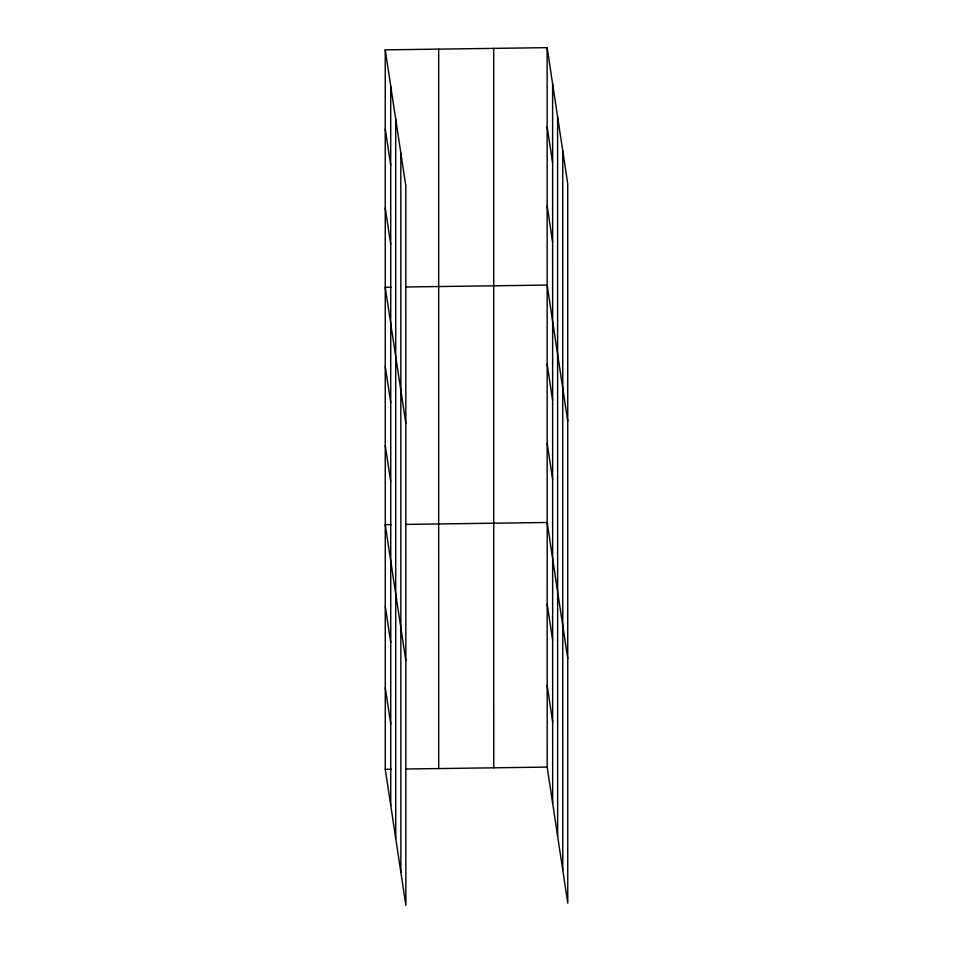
<?xml version="1.0" encoding="UTF-8"?>
<svg xmlns="http://www.w3.org/2000/svg" width="953" height="953" viewBox="0 0 953 953"><rect width="100%" height="100%" fill="white"/><g stroke="black" fill="none" stroke-linecap="round" stroke-linejoin="round"><path stroke-width="1.43" d="M385.238 49.854L405.811 185.918L405.859 905.35L385.274 769.285L385.238 49.854L547.141 47.65L567.726 183.715L567.762 903.146L547.189 767.082L547.141 47.65M391.183 287.187L385.25 287.27L405.823 423.323M406.026 286.984L547.153 285.066L567.738 421.131M391.195 524.603L385.262 524.674L405.847 660.739M406.038 524.4L547.177 522.482L567.75 658.535M385.274 769.285L391.218 769.202M406.061 769.011L547.189 767.082M547.153 126.785L552.633 163.011M547.153 205.931L552.633 242.145M547.165 364.201L552.645 400.427M547.165 443.336L552.645 479.562M547.177 604.011L552.657 640.237M547.177 685.552L552.657 721.778M385.238 128.989L390.718 165.214M385.25 208.123L390.73 244.349M385.25 366.405L390.73 402.631M385.262 445.539L390.742 481.765M385.274 606.215L390.742 642.441M385.274 687.756L390.754 723.97M562.735 150.765L562.782 870.196M557.6 116.814L557.648 836.257M552.621 83.876L552.669 803.308M493.714 48.377L493.761 767.808M438.666 49.127L438.702 768.559M400.832 152.968L400.868 872.4M395.698 119.018L395.733 838.461M390.718 86.068L390.754 805.511"/></g></svg>
